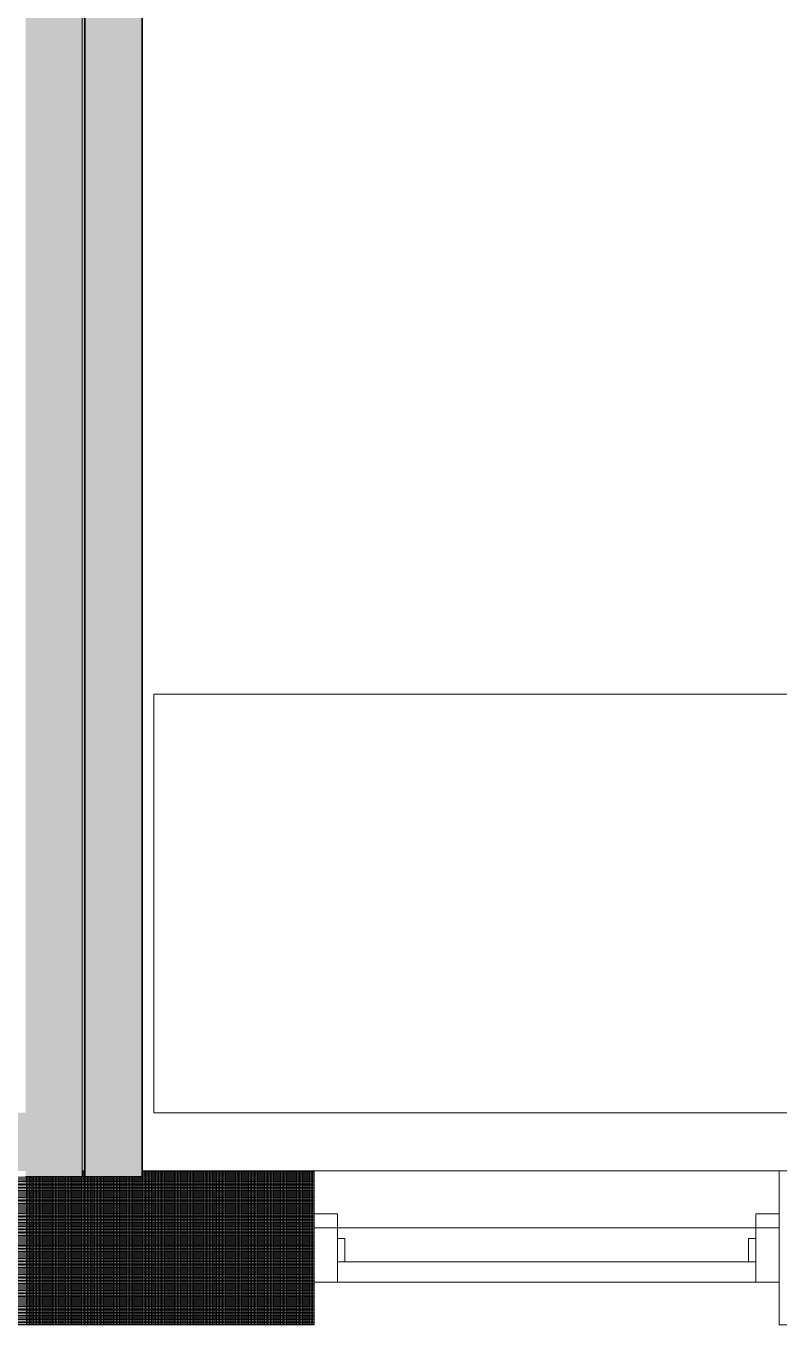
# Model space of a CAD drawing. Header units: inches. Extents: x -675 to 1187, y -924 to 1124.
# Drawn here: x 630.8 to 695.6, y -627.7 to -516 of the extents above; entities that cross this region are included whole.
import ezdxf

# ---------------------------------------------------------------- set-up
doc = ezdxf.new("R2010")
doc.units = ezdxf.units.IN
doc.header["$MEASUREMENT"] = 0
for name, color, linetype, lineweight in [('A-Furn-Chair', 250, 'Continuous', 13), ('A-Wall-E', 50, 'Continuous', 9), ('A-WALL-PATT', 111, 'Continuous', 13), ('Base_dwg', 8, 'Continuous', 9), ('core and shell', 50, 'Continuous', 9), ('I-WALL', 2, 'Continuous', 13)]:
    doc.layers.add(name, color=color, linetype=linetype, lineweight=lineweight)

# ---------------------------------------------------------------- blocks, each defined once
blk = doc.blocks.new('Base_dwg__U391-727965-Level 1 Copy 1')
at = {"layer": 'A-Wall-E'}
h = blk.add_hatch(color=256, dxfattribs=at)
h.paths.add_polyline_path([(150.97, -2.5), (150.97, -2.44), (-2.25, -2.44), (-2.25, -2.25), (-2.5, -2.5), (2.62, -2.5)], flags=0)
h.paths.add_polyline_path([(150.97, 2.44), (150.97, 2.5), (2.62, 2.5), (2.62, 2.44)], flags=0)
at = {"layer": 'A-Wall-E', "flags": 128}
for points in [[(150.97, 2.44), (150.97, 2.5), (2.62, 2.5)], [(-2.5, -2.5), (150.97, -2.5), (150.97, -2.44)]]:
    blk.add_lwpolyline(points, dxfattribs=at)
blk = doc.blocks.new('Base_dwg__U455-728029-Level 1 Copy 1')
at = {"layer": 'A-Wall-E'}
blk.add_hatch(color=256, dxfattribs=at).paths.add_polyline_path([(271.25, 2.5), (47.5, 2.5), (47.5, 2.31), (271.06, 2.31)], flags=0)
at = {"layer": 'A-Wall-E', "flags": 128}
blk.add_lwpolyline([(271.25, 2.5), (47.5, 2.5), (47.5, 2.31)], dxfattribs=at)
blk = doc.blocks.new('Base_dwg__U456-728030-Level 1 Copy 1')
at = {"layer": 'A-Wall-E'}
h = blk.add_hatch(color=256, dxfattribs=at)
h.paths.add_polyline_path([(-2.5, 2.5), (-2.31, 2.31), (-2.31, 2.5)], flags=0)
h.paths.add_polyline_path([(2.56, 2.5), (2.56, -2.5), (181.23, -2.5), (183.73, -1.25), (183.73, 2.5)], flags=0)
blk.add_line((-2.31, 2.5), (-2.5, 2.5), dxfattribs=at)
blk = doc.blocks.new('Base_dwg-531197-Level 1 Copy 1')
at = {"layer": 'A-Furn-Chair', "flags": 128}
blk.add_lwpolyline([(1642.61, 350.5), (1642.61, 314.5), (1714.61, 314.5), (1714.61, 350.5)], close=True, dxfattribs=at)
at = {"layer": 'core and shell'}
for p, q in [((1631.65, 296.25), (1631.65, 309.03)), ((1631.77, 296.25), (1631.77, 309.03)), ((1631.9, 296.25), (1631.9, 309.03)), ((1632.02, 296.25), (1632.02, 309.03)), ((1632.15, 296.25), (1632.15, 309.03)), ((1632.27, 296.25), (1632.27, 309.03)), ((1632.4, 296.25), (1632.4, 309.03)), ((1632.52, 296.25), (1632.52, 309.03)), ((1632.65, 296.25), (1632.65, 309.03)), ((1632.77, 296.25), (1632.77, 309.03)), ((1632.9, 296.25), (1632.9, 309.03)), ((1633.02, 296.25), (1633.02, 309.03)), ((1633.15, 296.25), (1633.15, 309.03)), ((1633.27, 296.25), (1633.27, 309.03)), ((1633.4, 296.25), (1633.4, 309.03)), ((1633.52, 296.25), (1633.52, 309.03)), ((1633.65, 296.25), (1633.65, 309.03)), ((1633.77, 296.25), (1633.77, 309.03)), ((1633.9, 296.25), (1633.9, 309.03)), ((1634.02, 296.25), (1634.02, 309.03)), ((1634.15, 296.25), (1634.15, 309.03)), ((1634.27, 296.25), (1634.27, 309.03)), ((1634.4, 296.25), (1634.4, 309.03)), ((1634.52, 296.25), (1634.52, 309.03)), ((1634.65, 296.25), (1634.65, 309.03)), ((1634.77, 296.25), (1634.77, 309.03)), ((1634.9, 296.25), (1634.9, 309.03)), ((1635.02, 296.25), (1635.02, 309.03)), ((1635.15, 296.25), (1635.15, 309.03)), ((1635.27, 296.25), (1635.27, 309.03)), ((1635.4, 296.25), (1635.4, 309.03)), ((1635.52, 296.25), (1635.52, 309.03)), ((1635.65, 296.25), (1635.65, 309.03)), ((1635.77, 296.25), (1635.77, 309.03)), ((1635.9, 296.25), (1635.9, 309.03)), ((1636.02, 296.25), (1636.02, 309.03)), ((1636.15, 296.25), (1636.15, 309.03)), ((1636.27, 296.25), (1636.27, 309.03)), ((1636.4, 296.25), (1636.4, 309.03)), ((1636.71, 309.5), (1636.45, 309.5)), ((1636.71, 309.46), (1636.45, 309.46)), ((1636.71, 309.33), (1636.45, 309.33)), ((1636.71, 309.21), (1636.46, 309.21)), ((1636.71, 309.08), (1636.46, 309.08)), ((1636.52, 296.25), (1636.52, 309.5)), ((1636.65, 296.25), (1636.65, 309.5)), ((1636.65, 309.36), (1636.71, 309.36)), ((1636.77, 296.25), (1636.77, 309.03)), ((1636.9, 296.25), (1636.9, 309.03)), ((1637.02, 296.25), (1637.02, 309.03)), ((1637.15, 296.25), (1637.15, 309.03)), ((1637.27, 296.25), (1637.27, 309.03)), ((1637.4, 296.25), (1637.4, 309.03)), ((1637.52, 296.25), (1637.52, 309.03)), ((1637.65, 296.25), (1637.65, 309.03)), ((1637.77, 296.25), (1637.77, 309.03)), ((1637.9, 296.25), (1637.9, 309.03)), ((1638.02, 296.25), (1638.02, 309.03)), ((1638.15, 296.25), (1638.15, 309.03)), ((1638.27, 296.25), (1638.27, 309.03)), ((1638.4, 296.25), (1638.4, 309.03)), ((1638.52, 296.25), (1638.52, 309.03)), ((1638.65, 296.25), (1638.65, 309.03)), ((1638.77, 296.25), (1638.77, 309.03)), ((1638.9, 296.25), (1638.9, 309.03)), ((1639.02, 296.25), (1639.02, 309.03)), ((1639.15, 296.25), (1639.15, 309.03)), ((1639.27, 296.25), (1639.27, 309.03)), ((1639.4, 296.25), (1639.4, 309.03)), ((1639.52, 296.25), (1639.52, 309.03)), ((1639.65, 296.25), (1639.65, 309.03)), ((1639.77, 296.25), (1639.77, 309.03)), ((1639.9, 296.25), (1639.9, 309.03)), ((1640.02, 296.25), (1640.02, 309.03)), ((1640.15, 296.25), (1640.15, 309.03)), ((1640.27, 296.25), (1640.27, 309.03)), ((1640.4, 296.25), (1640.4, 309.03)), ((1640.52, 296.25), (1640.52, 309.03)), ((1640.65, 296.25), (1640.65, 309.03)), ((1640.77, 296.25), (1640.77, 309.03)), ((1640.9, 296.25), (1640.9, 309.03)), ((1641.02, 296.25), (1641.02, 309.03)), ((1641.15, 296.25), (1641.15, 309.03)), ((1641.27, 296.25), (1641.27, 309.03)), ((1641.4, 296.25), (1641.4, 309.03)), ((1641.52, 296.25), (1641.52, 309.03)), ((1656.42, 309.46), (1641.58, 309.46)), ((1656.42, 309.33), (1641.58, 309.33)), ((1656.42, 309.21), (1641.58, 309.21)), ((1656.42, 309.08), (1641.58, 309.08)), ((1641.65, 296.25), (1641.65, 309.5)), ((1641.77, 296.25), (1641.77, 309.5)), ((1641.9, 296.25), (1641.9, 309.5)), ((1642.02, 296.25), (1642.02, 309.5)), ((1642.15, 296.25), (1642.15, 309.5)), ((1642.27, 296.25), (1642.27, 309.5)), ((1642.4, 296.25), (1642.4, 309.5)), ((1642.52, 296.25), (1642.52, 309.5)), ((1642.65, 296.25), (1642.65, 309.5)), ((1642.77, 296.25), (1642.77, 309.5)), ((1642.9, 296.25), (1642.9, 309.5)), ((1643.02, 296.25), (1643.02, 309.5)), ((1643.15, 296.25), (1643.15, 309.5)), ((1643.27, 296.25), (1643.27, 309.5)), ((1643.4, 296.25), (1643.4, 309.5)), ((1643.52, 296.25), (1643.52, 309.5)), ((1643.65, 296.25), (1643.65, 309.5)), ((1643.77, 296.25), (1643.77, 309.5)), ((1643.9, 296.25), (1643.9, 309.5)), ((1644.02, 296.25), (1644.02, 309.5)), ((1644.15, 296.25), (1644.15, 309.5)), ((1644.27, 296.25), (1644.27, 309.5)), ((1644.4, 296.25), (1644.4, 309.5)), ((1644.52, 296.25), (1644.52, 309.5)), ((1644.65, 296.25), (1644.65, 309.5)), ((1644.77, 296.25), (1644.77, 309.5)), ((1644.9, 296.25), (1644.9, 309.5)), ((1645.02, 296.25), (1645.02, 309.5)), ((1645.15, 296.25), (1645.15, 309.5)), ((1645.27, 296.25), (1645.27, 309.5)), ((1645.4, 296.25), (1645.4, 309.5)), ((1645.52, 296.25), (1645.52, 309.5)), ((1645.65, 296.25), (1645.65, 309.5)), ((1645.77, 296.25), (1645.77, 309.5)), ((1645.9, 296.25), (1645.9, 309.5)), ((1646.02, 296.25), (1646.02, 309.5)), ((1646.15, 296.25), (1646.15, 309.5)), ((1646.27, 296.25), (1646.27, 309.5)), ((1646.4, 296.25), (1646.4, 309.5)), ((1646.52, 296.25), (1646.52, 309.5)), ((1646.65, 296.25), (1646.65, 309.5)), ((1646.77, 296.25), (1646.77, 309.5)), ((1646.9, 296.25), (1646.9, 309.5)), ((1647.02, 296.25), (1647.02, 309.5)), ((1647.15, 296.25), (1647.15, 309.5)), ((1647.27, 296.25), (1647.27, 309.5)), ((1647.4, 296.25), (1647.4, 309.5)), ((1647.52, 296.25), (1647.52, 309.5)), ((1647.65, 296.25), (1647.65, 309.5)), ((1647.77, 296.25), (1647.77, 309.5)), ((1647.9, 296.25), (1647.9, 309.5)), ((1648.02, 296.25), (1648.02, 309.5)), ((1648.15, 296.25), (1648.15, 309.5)), ((1648.27, 296.25), (1648.27, 309.5)), ((1648.4, 296.25), (1648.4, 309.5)), ((1648.52, 296.25), (1648.52, 309.5)), ((1648.65, 296.25), (1648.65, 309.5)), ((1648.77, 296.25), (1648.77, 309.5)), ((1648.9, 296.25), (1648.9, 309.5)), ((1649.02, 296.25), (1649.02, 309.5)), ((1649.15, 296.25), (1649.15, 309.5)), ((1649.27, 296.25), (1649.27, 309.5)), ((1649.4, 296.25), (1649.4, 309.5)), ((1649.52, 296.25), (1649.52, 309.5)), ((1649.65, 296.25), (1649.65, 309.5)), ((1649.77, 296.25), (1649.77, 309.5)), ((1649.9, 296.25), (1649.9, 309.5)), ((1650.02, 296.25), (1650.02, 309.5)), ((1650.15, 296.25), (1650.15, 309.5)), ((1650.27, 296.25), (1650.27, 309.5)), ((1650.4, 296.25), (1650.4, 309.5)), ((1650.52, 296.25), (1650.52, 309.5)), ((1650.65, 296.25), (1650.65, 309.5)), ((1650.77, 296.25), (1650.77, 309.5)), ((1650.9, 296.25), (1650.9, 309.5)), ((1651.02, 296.25), (1651.02, 309.5)), ((1651.15, 296.25), (1651.15, 309.5)), ((1651.27, 296.25), (1651.27, 309.5)), ((1651.4, 296.25), (1651.4, 309.5)), ((1651.52, 296.25), (1651.52, 309.5)), ((1651.65, 296.25), (1651.65, 309.5)), ((1651.77, 296.25), (1651.77, 309.5)), ((1651.9, 296.25), (1651.9, 309.5)), ((1652.02, 296.25), (1652.02, 309.5)), ((1652.15, 296.25), (1652.15, 309.5)), ((1652.27, 296.25), (1652.27, 309.5)), ((1652.4, 296.25), (1652.4, 309.5)), ((1652.52, 296.25), (1652.52, 309.5)), ((1652.65, 296.25), (1652.65, 309.5)), ((1652.77, 296.25), (1652.77, 309.5)), ((1652.9, 296.25), (1652.9, 309.5)), ((1653.02, 296.25), (1653.02, 309.5)), ((1653.15, 296.25), (1653.15, 309.5)), ((1653.27, 296.25), (1653.27, 309.5)), ((1653.4, 296.25), (1653.4, 309.5)), ((1653.52, 296.25), (1653.52, 309.5)), ((1653.65, 296.25), (1653.65, 309.5)), ((1653.77, 296.25), (1653.77, 309.5)), ((1653.9, 296.25), (1653.9, 309.5)), ((1654.02, 296.25), (1654.02, 309.5)), ((1654.15, 296.25), (1654.15, 309.5)), ((1654.27, 296.25), (1654.27, 309.5)), ((1654.4, 296.25), (1654.4, 309.5)), ((1654.52, 296.25), (1654.52, 309.5)), ((1654.65, 296.25), (1654.65, 309.5)), ((1654.77, 296.25), (1654.77, 309.5)), ((1654.9, 296.25), (1654.9, 309.5)), ((1655.02, 296.25), (1655.02, 309.5)), ((1655.15, 296.25), (1655.15, 309.5)), ((1655.27, 296.25), (1655.27, 309.5)), ((1655.4, 296.25), (1655.4, 309.5)), ((1655.52, 296.25), (1655.52, 309.5)), ((1655.65, 296.25), (1655.65, 309.5)), ((1655.77, 296.25), (1655.77, 309.5)), ((1655.9, 296.25), (1655.9, 309.5)), ((1656.02, 296.25), (1656.02, 309.5)), ((1656.15, 296.25), (1656.15, 309.5)), ((1656.27, 296.25), (1656.27, 309.5)), ((1656.4, 296.25), (1656.4, 309.5)), ((1656.42, 296.33), (962.09, 296.33))]:
    blk.add_line(p, q, dxfattribs=at)
at = {"layer": 'core and shell', "flags": 128}
for points in [[(1656.42, 308.58), (962.09, 308.58), (924.4, 308.58), (924.4, 326.4)], [(1656.42, 307.08), (962.09, 307.08), (926.52, 307.08), (926.52, 324.15)], [(1656.42, 306.83), (962.09, 306.83), (926.9, 306.83), (926.9, 323.78)], [(1656.42, 303.71), (962.09, 303.71), (932.15, 303.71), (932.15, 319.33)], [(1656.42, 302.33), (962.09, 302.33), (934.9, 302.33), (934.9, 317.44)], [(1656.42, 300.96), (962.09, 300.96), (938.02, 300.96), (938.02, 315.59)], [(1656.42, 300.71), (962.09, 300.71), (938.65, 300.71), (938.65, 315.26)], [(1656.42, 299.08), (962.09, 299.08), (943.27, 299.08), (943.27, 313.13)], [(1656.42, 298.33), (962.09, 298.33), (945.9, 298.33), (945.9, 312.16)], [(1656.42, 297.96), (962.09, 297.96), (947.4, 297.96), (947.4, 311.67)], [(1656.42, 308.96), (962.09, 308.96), (923.89, 308.96)], [(1656.42, 308.83), (962.09, 308.83), (924.05, 308.83)], [(1656.42, 308.71), (962.09, 308.71), (924.22, 308.71)], [(1656.42, 308.46), (962.09, 308.46), (924.56, 308.46)], [(962.09, 309.5), (962.09, 296.25), (1656.42, 296.25), (1656.42, 309.5), (1641.58, 309.5)], [(1656.42, 308.33), (962.09, 308.33), (924.73, 308.33)], [(1656.42, 308.21), (962.09, 308.21), (924.91, 308.21)], [(1656.42, 308.08), (962.09, 308.08), (925.08, 308.08)], [(1656.42, 307.96), (962.09, 307.96), (925.26, 307.96)], [(1656.42, 307.83), (962.09, 307.83), (925.44, 307.83)], [(1656.42, 307.71), (962.09, 307.71), (925.61, 307.71)], [(1656.42, 307.58), (962.09, 307.58), (925.79, 307.58)], [(1656.42, 307.46), (962.09, 307.46), (925.97, 307.46)], [(1656.42, 307.33), (962.09, 307.33), (926.16, 307.33)], [(1656.42, 307.21), (962.09, 307.21), (926.34, 307.21)], [(1656.42, 306.96), (962.09, 306.96), (926.71, 306.96)], [(1656.42, 306.71), (962.09, 306.71), (927.09, 306.71)], [(1656.42, 306.58), (962.09, 306.58), (927.28, 306.58)], [(1656.42, 306.46), (962.09, 306.46), (927.47, 306.46)], [(1656.42, 306.33), (962.09, 306.33), (927.67, 306.33)], [(1656.42, 306.21), (962.09, 306.21), (927.86, 306.21)], [(1656.42, 306.08), (962.09, 306.08), (928.06, 306.08)], [(1656.42, 305.96), (962.09, 305.96), (928.26, 305.96)], [(1656.42, 305.83), (962.09, 305.83), (928.46, 305.83)], [(1656.42, 305.71), (962.09, 305.71), (928.66, 305.71)], [(1656.42, 305.58), (962.09, 305.58), (928.86, 305.58)], [(1656.42, 305.46), (962.09, 305.46), (929.07, 305.46)], [(1656.42, 305.33), (962.09, 305.33), (929.28, 305.33)], [(1656.42, 305.21), (962.09, 305.21), (929.49, 305.21)], [(1656.42, 305.08), (962.09, 305.08), (929.7, 305.08)], [(1658.42, 305.81), (1656.42, 305.81), (1656.42, 299.94), (1658.42, 299.94), (1658.42, 305.81)], [(1694.42, 305.81), (1696.42, 305.81), (1696.42, 299.94), (1694.42, 299.94), (1694.42, 305.81)], [(1656.42, 304.96), (962.09, 304.96), (929.91, 304.96)], [(1656.42, 304.83), (962.09, 304.83), (930.12, 304.83)], [(1656.42, 304.71), (962.09, 304.71), (930.34, 304.71)], [(1656.42, 304.58), (962.09, 304.58), (930.56, 304.58)], [(1656.42, 304.46), (962.09, 304.46), (930.78, 304.46)], [(1656.42, 304.33), (962.09, 304.33), (931, 304.33)], [(1656.42, 304.21), (962.09, 304.21), (931.23, 304.21)], [(1656.42, 304.08), (962.09, 304.08), (931.45, 304.08)], [(1656.42, 303.96), (962.09, 303.96), (931.68, 303.96)], [(1656.42, 303.83), (962.09, 303.83), (931.92, 303.83)], [(1656.42, 303.58), (962.09, 303.58), (932.39, 303.58)], [(1656.42, 303.46), (962.09, 303.46), (932.62, 303.46)], [(1656.42, 303.33), (962.09, 303.33), (932.86, 303.33)], [(1656.42, 303.21), (962.09, 303.21), (933.11, 303.21)], [(1656.42, 303.08), (962.09, 303.08), (933.35, 303.08)], [(1656.42, 302.96), (962.09, 302.96), (933.6, 302.96)], [(1656.42, 302.83), (962.09, 302.83), (933.86, 302.83)], [(1656.42, 302.71), (962.09, 302.71), (934.11, 302.71)], [(1656.42, 302.58), (962.09, 302.58), (934.37, 302.58)], [(1656.42, 302.46), (962.09, 302.46), (934.63, 302.46)], [(1656.42, 302.21), (962.09, 302.21), (935.16, 302.21)], [(1656.42, 302.08), (962.09, 302.08), (935.43, 302.08)], [(1656.42, 301.96), (962.09, 301.96), (935.7, 301.96)], [(1656.42, 301.83), (962.09, 301.83), (935.98, 301.83)], [(1656.42, 301.71), (962.09, 301.71), (936.26, 301.71)], [(1656.42, 301.58), (962.09, 301.58), (936.54, 301.58)], [(1656.42, 301.46), (962.09, 301.46), (936.83, 301.46)], [(1656.42, 301.33), (962.09, 301.33), (937.12, 301.33)], [(1656.42, 301.21), (962.09, 301.21), (937.42, 301.21)], [(1656.42, 301.08), (962.09, 301.08), (937.72, 301.08)], [(1656.42, 300.83), (962.09, 300.83), (938.33, 300.83)], [(1656.42, 300.58), (962.09, 300.58), (938.96, 300.58)], [(1658.42, 299.94), (1658.42, 301.69), (1694.42, 301.69), (1694.42, 299.94), (1658.42, 299.94)], [(1656.42, 300.46), (962.09, 300.46), (939.29, 300.46)], [(1656.42, 300.33), (962.09, 300.33), (939.62, 300.33)], [(1656.42, 300.21), (962.09, 300.21), (939.95, 300.21)], [(1656.42, 300.08), (962.09, 300.08), (940.29, 300.08)], [(1656.42, 299.96), (962.09, 299.96), (940.64, 299.96)], [(1656.42, 299.83), (962.09, 299.83), (940.99, 299.83)], [(1656.42, 299.71), (962.09, 299.71), (941.35, 299.71)], [(1656.42, 299.58), (962.09, 299.58), (941.72, 299.58)], [(1656.42, 299.46), (962.09, 299.46), (942.09, 299.46)], [(1656.42, 299.33), (962.09, 299.33), (942.48, 299.33)], [(1656.42, 299.21), (962.09, 299.21), (942.87, 299.21)], [(1656.42, 298.96), (962.09, 298.96), (943.68, 298.96)], [(1656.42, 298.83), (962.09, 298.83), (944.1, 298.83)], [(1656.42, 298.71), (962.09, 298.71), (944.53, 298.71)], [(1656.42, 298.58), (962.09, 298.58), (944.97, 298.58)], [(1656.42, 298.46), (962.09, 298.46), (945.43, 298.46)], [(1656.42, 298.21), (962.09, 298.21), (946.38, 298.21)], [(1656.42, 298.08), (962.09, 298.08), (946.88, 298.08)], [(1656.42, 297.83), (962.09, 297.83), (947.94, 297.83)], [(1656.42, 297.71), (962.09, 297.71), (948.5, 297.71)], [(1656.42, 297.58), (962.09, 297.58), (949.09, 297.58)], [(1656.42, 297.46), (962.09, 297.46), (949.7, 297.46)], [(1656.42, 297.33), (962.09, 297.33), (950.36, 297.33)], [(1656.42, 297.21), (962.09, 297.21), (951.05, 297.21)], [(1656.42, 297.08), (962.09, 297.08), (951.78, 297.08)], [(1656.42, 296.96), (962.09, 296.96), (952.58, 296.96)], [(1656.42, 296.83), (962.09, 296.83), (953.45, 296.83)], [(1656.42, 296.71), (962.09, 296.71), (954.43, 296.71)], [(1656.42, 296.58), (962.09, 296.58), (955.55, 296.58)], [(1656.42, 296.46), (962.09, 296.46), (956.91, 296.46)]]:
    blk.add_lwpolyline(points, dxfattribs=at)
for points in [[(1696.42, 304.62), (1696.42, 309.5), (1696.42, 296.25), (1697.98, 296.25), (1697.98, 309.5), (1696.42, 309.5), (1656.42, 309.5), (1656.42, 304.62)], [(1658.42, 303.69), (1659.04, 303.69), (1659.04, 301.69), (1658.42, 301.69)], [(1694.42, 303.69), (1693.79, 303.69), (1693.79, 301.69), (1694.42, 301.69)]]:
    blk.add_lwpolyline(points, close=True, dxfattribs=at)
for name, p, rotation in [('Base_dwg__U455-728029-Level 1 Copy 1', (1634.15, 580.75), 270), ('Base_dwg__U391-727965-Level 1 Copy 1', (1639.15, 460.47), 270.0000002424105), ('Base_dwg__U456-728030-Level 1 Copy 1', (1634.15, 312), 180)]:
    blk.add_blockref(name, p, dxfattribs=dict(rotation=rotation))

msp = doc.modelspace()

# ---------------------------------------------------------------- hatches: boundary and pattern name
at = {"layer": 'A-WALL-PATT'}
h = msp.add_hatch(color=8, dxfattribs=at)
h.paths.add_polyline_path([(635.66, -614.92), (635.66, -213.75), (630.79, -213.75), (630.79, -614.92)], flags=0)
h.paths.add_polyline_path([(635.66, -139.25), (635.66, -25.81), (630.79, -25.81), (630.79, -139.25)], flags=0)
msp.add_hatch(color=8, dxfattribs=at).paths.add_polyline_path([(640.79, -614.92), (640.79, -461.23), (635.91, -461.23), (635.91, -614.92)], flags=0)

# ---------------------------------------------------------------- linework, layer by layer
at = {"layer": 'I-WALL', "color": 7, "lineweight": 20}
for p, q in [((635.66, -614.92), (635.66, -213.75)), ((635.91, -461.23), (635.91, -614.92)), ((640.79, -614.92), (640.79, -466.11)), ((630.79, -614.92), (635.66, -614.92)), ((635.91, -614.92), (640.79, -614.92))]:
    msp.add_line(p, q, dxfattribs=at)

# ---------------------------------------------------------------- block references
at = {"layer": 'Base_dwg', "color": 7, "lineweight": 20}
msp.add_blockref('Base_dwg-531197-Level 1 Copy 1', (-1000.79, -923.95), dxfattribs=at)

doc.saveas('drawing.dxf')
